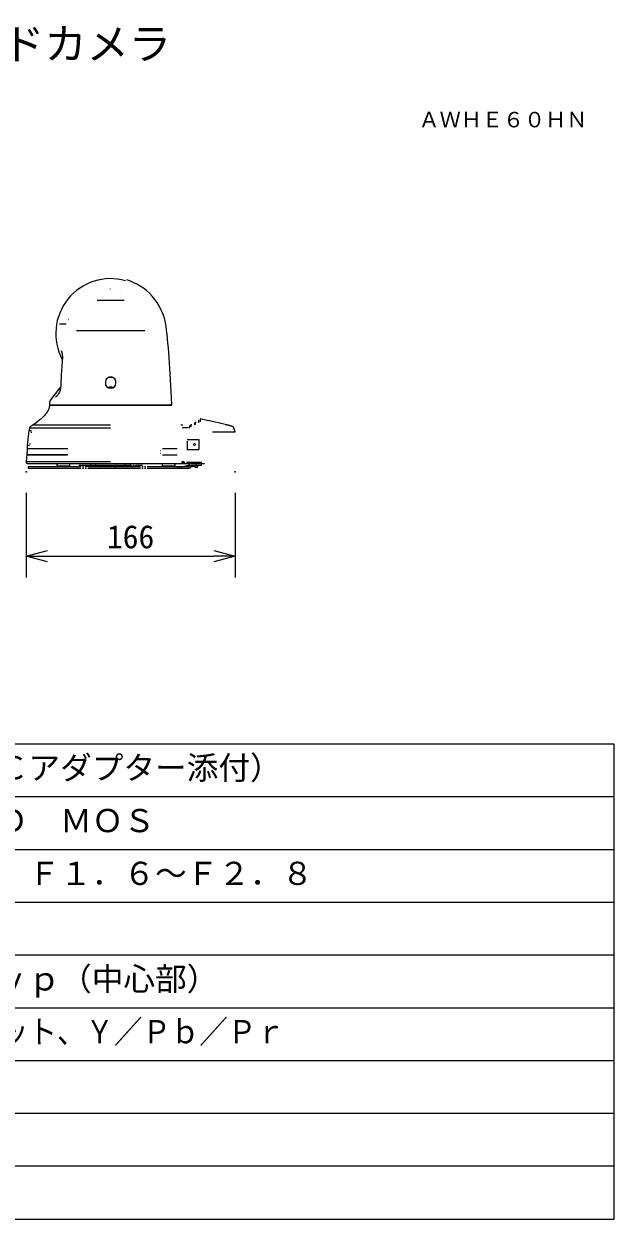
# Model space of a CAD drawing. Units: millimetres, scale not verified. Extents: x -63 to 62, y -56 to 57.
# Drawn here: x 6.5 to 62.5, y -56.5 to 56.8 of the extents above; entities that cross this region are included whole.
import ezdxf
from ezdxf.enums import TextEntityAlignment as Align

# ---------------------------------------------------------------- set-up
doc = ezdxf.new("R2010")
doc.units = ezdxf.units.MM
doc.header["$LTSCALE"] = 0.125
doc.header["$PDMODE"] = 32
doc.header["$PDSIZE"] = 0.0625
doc.linetypes.add('USER1', pattern=[45, 40, -1, 1, -1, 1, -1])
doc.linetypes.add('USER2', pattern=[0.6, 0.375, -0.075, 0.075, -0.075])
for name, color, linetype, lineweight in [('0-0_0', 7, 'Continuous', 18), ('0-2_WAKU', 1, 'Continuous', 18), ('0-4_GAIKEI', 1, 'Continuous', 18), ('0-5_SUNPO', 7, 'Continuous', 18)]:
    doc.layers.add(name, color=color, linetype=linetype, lineweight=lineweight)
for name, color, linetype in [('0-1_DEFPOINTS', 7, 'Continuous'), ('0-3_MOJI1', 7, 'Continuous'), ('0-6_TOUROKU', 7, 'Continuous')]:
    doc.layers.add(name, color=color, linetype=linetype)
doc.styles.add('ＭＳ ゴシック', font='')
doc.styles.get('ＭＳ ゴシック').set_extended_font_data('MS Gothic')

# ---------------------------------------------------------------- blocks, each defined once
blk = doc.blocks.new('_OPEN30')
at = {"layer": '0-0_0'}
blk.add_line((0, 0), (-1, 0), dxfattribs=at)
blk.add_lwpolyline([(-1, 0.26795), (0, 0), (-1, -0.26795)], dxfattribs=at)
blk = doc.blocks.new('D6')
at = {"layer": '0-1_DEFPOINTS'}
for p in [(8.2287, 9.138), (28.0089, 9.138), (28.0089, 1.138)]:
    blk.add_point(p, dxfattribs=at)
at = {"layer": '0-5_SUNPO'}
for p, q in [((8.2287, 7.138), (8.2287, -0.862)), ((28.0089, 7.138), (28.0089, -0.862)), ((10.2287, 1.138), (26.0089, 1.138))]:
    blk.add_line(p, q, dxfattribs=at)
at = {"layer": '0-5_SUNPO', "xscale": 2, "yscale": 2, "rotation": 180}
blk.add_blockref('_OPEN30', (8.2287, 1.138), dxfattribs=at)
at = {"layer": '0-5_SUNPO', "xscale": 2, "yscale": 2}
blk.add_blockref('_OPEN30', (28.0089, 1.138), dxfattribs=at)
at = {"layer": '0-5_SUNPO', "style": 'ＭＳ ゴシック'}
blk.add_text('166', height=2.199, dxfattribs=at).set_placement((15.8688, 1.228), align=Align.BOTTOM_LEFT)

msp = doc.modelspace()

# ---------------------------------------------------------------- linework, layer by layer
at = {"layer": '0-2_WAKU', "color": 4}
for p, q in [((62.4753, -11.4724), (-62.5247, -11.4724)), ((62.4753, -56.4724), (62.4753, -11.4724)), ((-62.5247, -56.4724), (62.4753, -56.4724))]:
    msp.add_line(p, q, dxfattribs=at)
at = {"layer": '0-2_WAKU'}
for p, q in [((62.4753, -16.4724), (-62.5247, -16.4724)), ((62.4753, -21.4724), (-62.5247, -21.4724)), ((62.4753, -26.4724), (-62.5247, -26.4724)), ((62.4753, -31.4724), (-62.5247, -31.4724)), ((62.4753, -36.4724), (-62.5247, -36.4724)), ((62.4753, -41.4724), (-62.5247, -41.4724)), ((62.4753, -46.4724), (-62.5247, -46.4724)), ((62.4753, -51.4724), (-62.5247, -51.4724))]:
    msp.add_line(p, q, dxfattribs=at)
at = {"layer": '0-4_GAIKEI'}
for p, q in [((13.4749, 30.5956), (16.0394, 30.5956)), ((15.732, 31.5303), (15.732, 31.5416)), ((17.872, 30.9902), (17.872, 31.009)), ((10.5543, 28.333), (9.8965, 28.3331)), ((10.5856, 27.7332), (10.5697, 27.7332)), ((10.5835, 27.7148), (10.5722, 27.7282)), ((11.513, 27.7344), (18.0013, 27.7344)), ((14.2404, 22.6505), (14.2628, 22.6525)), ((14.241, 22.9157), (14.2628, 22.9138)), ((14.5571, 23.2522), (14.5571, 23.2733)), ((14.6071, 23.2647), (14.6071, 23.2829)), ((14.6246, 23.2993), (14.6258, 23.2853)), ((14.8897, 23.2993), (14.8885, 23.2853)), ((14.9071, 23.2647), (14.9071, 23.2829)), ((14.9571, 23.2733), (14.9571, 23.2522)), ((15.2733, 22.9157), (15.2514, 22.9138)), ((15.2739, 22.6505), (15.2514, 22.6525)), ((14.4771, 22.3492), (14.4771, 22.3117)), ((14.5571, 22.2822), (14.5571, 22.3155)), ((14.9071, 22.3532), (14.6071, 22.3532)), ((14.6071, 22.3532), (14.6071, 22.3016)), ((14.6071, 22.3332), (14.6449, 22.3332)), ((14.6244, 22.2646), (14.6253, 22.2753)), ((14.6422, 22.3514), (14.8721, 22.3514)), ((14.6506, 22.2932), (14.6422, 22.3514)), ((14.651, 22.2738), (14.6506, 22.2932)), ((14.8633, 22.2738), (14.8637, 22.2932)), ((14.8694, 22.3332), (14.9071, 22.3332)), ((14.8899, 22.2646), (14.889, 22.2753)), ((14.9071, 22.3016), (14.9071, 22.3532)), ((14.9571, 22.3155), (14.9571, 22.2822)), ((15.0371, 22.3117), (15.0371, 22.3492)), ((7.0372, 18.2567), (7.2429, 18.2314)), ((7.1563, 18.242), (7.1589, 18.2629)), ((7.234, 18.1317), (7.2213, 18.0282)), ((7.234, 18.1317), (7.2364, 18.1314)), ((7.4296, 18.7966), (14.7571, 18.7966)), ((21.4145, 18.7966), (21.4997, 18.7966)), ((21.4997, 18.7966), (21.5925, 18.7966)), ((7.0972, 17.0175), (7.0853, 16.9208)), ((22.0171, 17.2444), (22.0171, 16.4432)), ((22.0256, 17.3932), (23.1071, 17.3932)), ((23.1071, 17.3932), (23.1071, 16.4432)), ((10.6427, 15.9132), (6.8032, 15.9132)), ((10.6886, 15.9232), (6.8139, 15.9232)), ((6.8439, 16.5332), (10.663, 16.5332)), ((6.8532, 16.5232), (10.7083, 16.5232)), ((6.8641, 16.8472), (7.0717, 16.8218)), ((6.9815, 16.8182), (6.8658, 16.8182)), ((6.9815, 16.8182), (6.9832, 16.8326)), ((7.0535, 16.7936), (7.0528, 16.7936)), ((7.0853, 16.9208), (7.0878, 16.9205)), ((10.774, 16.0386), (10.7704, 16.0386)), ((10.7825, 16.4078), (10.786, 16.4078)), ((19.4847, 16.3482), (19.5003, 16.3482)), ((19.4851, 16.0982), (19.5031, 16.0982)), ((19.6773, 16.5332), (21.0661, 16.5332)), ((21.0731, 15.9132), (19.6843, 15.9132)), ((19.6951, 16.5232), (21.0475, 16.5232)), ((19.7017, 15.9232), (21.0541, 15.9232)), ((20.2074, 15.9132), (20.2074, 15.9232)), ((20.5041, 15.9132), (20.5041, 15.9232)), ((21.2639, 16.3603), (21.2465, 16.3603)), ((21.267, 16.086), (21.2465, 16.086)), ((21.9816, 16.4432), (23.1071, 16.4432)), ((9.6571, 15.1332), (9.6571, 14.8672)), ((10.8571, 14.8672), (9.6571, 14.8672)), ((10.8571, 15.1332), (10.8571, 14.8672)), ((19.6571, 15.1332), (19.6571, 14.8672)), ((20.8571, 14.8672), (19.6571, 14.8672)), ((20.8571, 15.1332), (20.8571, 14.8672)), ((21.5274, 15.1332), (21.5405, 15.2864)), ((21.6484, 15.2864), (21.5405, 15.2864)), ((21.6352, 15.1332), (21.6484, 15.2864)), ((21.7023, 15.2864), (21.6484, 15.2864)), ((21.6891, 15.1332), (21.7023, 15.2864)), ((21.7439, 15.1332), (21.7571, 15.2864)), ((21.9512, 15.2532), (23.3571, 15.2532)), ((22.8571, 15.2532), (22.8571, 15.1332)), ((23.3571, 15.1332), (23.3571, 15.2532))]:
    msp.add_line(p, q, dxfattribs=at)
at = {"layer": '0-4_GAIKEI', "linetype": 'USER2'}
msp.add_line((14.7571, 31.6441), (14.7571, 31.655), dxfattribs=at)
at = {"layer": '0-4_GAIKEI', "color": 7}
for p, q in [((18.6871, 30.9627), (18.6871, 30.9842)), ((10.7943, 28.7332), (10.7783, 28.7332)), ((10.783, 28.7382), (10.7958, 28.7382)), ((10.0452, 22.6776), (10.0368, 22.6779)), ((10.0203, 22.378), (8.9848, 21.0454)), ((20.5575, 20.6132), (8.9569, 20.6132)), ((8.9746, 21.0177), (8.9571, 20.6832)), ((8.9571, 20.6832), (20.5571, 20.6832)), ((9.1271, 20.6832), (9.1271, 20.6132)), ((20.3871, 20.6332), (10.3236, 20.6332)), ((20.3871, 20.6332), (20.3871, 20.6132)), ((23.2471, 19.3357), (23.2471, 19.0755)), ((6.8641, 16.8472), (7.0372, 18.2567)), ((7.0766, 18.491), (7.0418, 18.2782)), ((7.1, 18.5487), (7.0764, 18.491)), ((7.0764, 18.491), (14.7571, 18.491)), ((7.1461, 18.598), (7.1, 18.5487)), ((7.1961, 18.6393), (7.1461, 18.598)), ((7.2486, 18.6778), (7.1961, 18.6393)), ((7.305, 18.7161), (7.2486, 18.6778)), ((7.3659, 18.7556), (7.305, 18.7161)), ((7.4296, 18.7966), (7.3659, 18.7556)), ((22.1115, 18.491), (21.5388, 18.491)), ((22.2326, 18.7042), (22.1892, 18.4766)), ((22.2843, 18.7496), (22.2423, 18.5257)), ((22.3487, 18.7966), (22.35, 18.6003)), ((22.3996, 18.8307), (22.3628, 18.608)), ((22.7192, 19.0177), (22.6945, 18.7829)), ((22.7923, 19.0575), (22.7706, 18.8197)), ((23.0885, 19.227), (23.0805, 18.976)), ((6.8032, 15.9132), (6.7921, 15.7298)), ((6.8174, 15.9806), (6.8139, 15.9232)), ((6.8209, 16.0369), (6.8174, 15.9806)), ((6.8244, 16.092), (6.8209, 16.0369)), ((6.8293, 16.1682), (6.8244, 16.092)), ((6.8424, 16.1682), (6.8293, 16.1682)), ((6.844, 16.1732), (6.8346, 16.1732)), ((6.841, 16.3461), (6.8364, 16.2782)), ((6.8364, 16.2782), (6.8495, 16.2782)), ((6.8441, 16.3926), (6.841, 16.3461)), ((6.8411, 16.2732), (6.8505, 16.2732)), ((6.8602, 16.7493), (6.8439, 16.5332)), ((6.8472, 16.4376), (6.8441, 16.3926)), ((6.8502, 16.4811), (6.8472, 16.4376)), ((6.8532, 16.5232), (6.8502, 16.4811)), ((6.8658, 16.8182), (6.8602, 16.7493)), ((6.7921, 15.7298), (6.766, 15.2878)), ((14.7571, 15.2878), (6.766, 15.2878)), ((6.8459, 15.1332), (6.766, 15.2878)), ((6.8459, 15.1332), (23.3571, 15.1332))]:
    msp.add_line(p, q, dxfattribs=at)
at = {"layer": '0-4_GAIKEI', "linetype": 'USER1'}
for p, q in [((23.9021, 19.2002), (23.2471, 19.3357)), ((25.6179, 18.82), (25.7141, 18.7966)), ((25.7614, 18.785), (25.7141, 18.7966)), ((26.4408, 18.5187), (26.4322, 18.5346)), ((26.5502, 18.0832), (24.4024, 18.0832)), ((6.9571, 14.8432), (22.1971, 14.8432)), ((6.9571, 14.8432), (6.9571, 14.6832)), ((10.8571, 15.1025), (11.6549, 15.1025)), ((11.7412, 14.9732), (17.7731, 14.9732)), ((12.2071, 14.9732), (12.4217, 14.8732)), ((12.4217, 14.8732), (17.0926, 14.8732)), ((12.8629, 15.1332), (12.8629, 14.9732)), ((13.0571, 14.8732), (13.0571, 14.8432)), ((13.3382, 15.1332), (13.3382, 14.9732)), ((13.5571, 14.8732), (13.5571, 14.8432)), ((14.4531, 14.8527), (14.4652, 14.8732)), ((15.0491, 14.8732), (15.0612, 14.8527)), ((15.1548, 14.8432), (15.1548, 14.6832)), ((15.9571, 14.8432), (15.9571, 14.8732)), ((16.1761, 14.9732), (16.1761, 15.1332)), ((16.4571, 14.8432), (16.4571, 14.8732)), ((16.6514, 14.9732), (16.6514, 15.1332)), ((17.3071, 14.9732), (17.0926, 14.8732)), ((17.8593, 15.1025), (19.3593, 15.1025)), ((21.0937, 14.8432), (21.0937, 14.6832)), ((21.2571, 14.8432), (21.2571, 14.6832)), ((21.4571, 14.8432), (21.4571, 14.6832)), ((22.1971, 14.9611), (21.7571, 14.8432)), ((22.1971, 14.9632), (22.1971, 14.8432)), ((22.3264, 14.7472), (22.3245, 14.7467)), ((22.326, 14.7485), (22.3264, 14.7472)), ((22.3543, 14.8146), (22.6604, 14.8612)), ((22.3568, 14.8382), (22.6521, 14.9173)), ((23.3571, 15.1232), (22.3571, 15.1232)), ((22.3571, 14.8432), (22.3571, 14.9632)), ((22.3571, 14.9632), (23.3571, 14.9632)), ((22.3583, 14.8354), (22.6574, 14.881)), ((22.4096, 14.823), (22.4023, 14.8504)), ((22.4264, 14.8569), (22.4293, 14.8462)), ((22.4747, 14.8698), (22.4497, 14.9632)), ((22.5282, 14.8634), (22.5099, 14.8585)), ((22.523, 14.8827), (22.5282, 14.8634)), ((22.5713, 14.8957), (22.5532, 14.9632)), ((22.6521, 14.9632), (22.6521, 14.8832)), ((23.0621, 14.8832), (22.6521, 14.8832)), ((22.6664, 14.8832), (22.6574, 14.881)), ((22.6621, 14.8615), (22.7321, 14.8786)), ((22.7321, 15.1332), (22.7321, 15.1232)), ((22.7321, 14.8832), (22.7321, 14.7732)), ((22.7326, 14.7732), (22.9817, 14.7732)), ((22.8571, 14.9632), (22.8571, 15.1232)), ((22.9821, 15.1332), (22.9821, 15.1232)), ((22.9821, 14.8832), (22.9821, 14.7732)), ((23.0621, 14.9632), (23.0621, 14.8832)), ((23.2324, 15.1332), (23.235, 15.1232)), ((23.3571, 15.1332), (23.6602, 15.1332)), ((23.3571, 15.1062), (23.4576, 15.1332)), ((23.3571, 14.9632), (23.3571, 15.1232)), ((6.9571, 14.6832), (22.1971, 14.6832)), ((21.8518, 14.6832), (21.852, 14.6822)), ((22.0873, 14.6832), (22.0849, 14.6825))]:
    msp.add_line(p, q, dxfattribs=at)
at = {"layer": '0-4_GAIKEI', "color": 7}
for points in [[(18.6871, 30.9841), (18.4351, 31.2451), (18.1594, 31.4936), (17.8673, 31.7219), (17.5601, 31.9292), (17.2392, 32.1144), (16.9062, 32.2767), (16.5627, 32.4153), (16.2922, 32.5054)], [(19.9536, 28.4528), (19.8796, 28.771), (19.787, 29.0901), (19.6733, 29.4032), (19.5311, 29.7245), (19.3637, 30.0453), (19.1722, 30.3583), (18.9565, 30.6605), (18.7071, 30.9618)], [(20.5571, 20.6832), (20.491, 21.9296), (20.4277, 23.0767), (20.3666, 24.1089), (20.3333, 24.6303), (20.2991, 25.1334), (20.264, 25.6149), (20.228, 26.075), (20.1906, 26.5144), (20.1516, 26.9348), (20.1094, 27.3436), (20.0629, 27.7412), (20.0113, 28.1159), (19.9536, 28.4527)], [(10.0814, 25.8291), (10.1122, 25.7316), (10.1382, 25.633), (10.1576, 25.542), (10.1702, 25.4648), (10.1781, 25.3958), (10.1836, 25.3187), (10.1865, 25.233), (10.1864, 25.1354), (10.1827, 25.0248), (10.1752, 24.91)], [(10.1752, 24.91), (10.1727, 24.879), (10.164, 24.7715), (10.1551, 24.66), (10.1461, 24.5447), (10.137, 24.4258), (10.1279, 24.3032), (10.1188, 24.1768), (10.1098, 24.0465), (10.1009, 23.9125), (10.0922, 23.7746), (10.0837, 23.6324), (10.0754, 23.4857), (10.0672, 23.3339), (10.0593, 23.1768), (10.0515, 23.014), (10.0439, 22.8451), (10.0368, 22.6779)], [(10.0368, 22.6779), (10.0321, 22.5602), (10.0257, 22.4423), (10.0164, 22.3313), (10.0027, 22.2266), (9.9842, 22.128), (9.9607, 22.0355), (9.9323, 21.949), (9.8992, 21.8682), (9.8617, 21.7923), (9.8199, 21.7207), (9.7741, 21.6528), (9.7248, 21.5889), (9.6731, 21.5292), (9.6196, 21.4738), (9.5652, 21.4225), (9.5462, 21.4056)], [(8.9569, 20.6132), (8.9522, 20.5393), (8.9412, 20.4646), (8.9242, 20.3891), (8.9009, 20.3128), (8.8715, 20.2356), (8.836, 20.1576), (8.7943, 20.0788), (8.7464, 19.9991), (8.6924, 19.9186), (8.6322, 19.8373), (8.5658, 19.7552), (8.4933, 19.6722), (8.4146, 19.5884), (8.3298, 19.5037), (8.2388, 19.4182), (8.1417, 19.3319), (8.0384, 19.2448), (7.9289, 19.1568), (7.8133, 19.068), (7.6915, 18.9784), (7.5636, 18.8879), (7.4295, 18.7967)], [(6.8411, 16.2732), (6.8395, 16.2487), (6.8379, 16.2239), (6.8357, 16.1902), (6.8346, 16.1732)]]:
    msp.add_lwpolyline(points, dxfattribs=at)
at = {"layer": '0-4_GAIKEI'}
msp.add_lwpolyline([(14.6506, 22.2932), (14.8637, 22.2932), (14.8721, 22.3514)], dxfattribs=at)
at = {"layer": '0-4_GAIKEI', "linetype": 'USER1'}
for points in [[(24.1423, 19.1489), (23.9021, 19.2002), (23.2471, 19.3357)], [(25.6227, 18.8188), (25.2184, 18.9125), (25.1456, 18.9294), (24.5392, 19.0642), (24.0885, 19.1604)], [(26.3745, 18.5827), (26.3623, 18.5895), (26.3333, 18.6043), (26.3014, 18.6188), (26.2675, 18.6329), (26.2316, 18.6468), (26.1936, 18.6605), (26.1536, 18.6743), (26.1117, 18.688), (26.0676, 18.7018), (26.0215, 18.7156), (25.9733, 18.7294), (25.9231, 18.7433), (25.8709, 18.7572), (25.8169, 18.771), (25.7614, 18.785)], [(26.4322, 18.5346), (26.42, 18.5493), (26.4112, 18.5573)], [(26.5502, 18.0832), (26.4496, 18.491), (26.4464, 18.5025), (26.4408, 18.5187)]]:
    msp.add_lwpolyline(points, dxfattribs=at)
at = {"layer": '0-4_GAIKEI'}
msp.add_circle((22.7071, 16.9182), 0.1, dxfattribs=at)
at = {"layer": '0-4_GAIKEI', "color": 7}
for centre, radius, start, end in [((14.7571, 27.4332), 5.2, 74.1086, 208.14578), ((20.4371, 20.6332), 0.05, 90, 180)]:
    msp.add_arc(centre, radius, start, end, dxfattribs=at)
at = {"layer": '0-4_GAIKEI'}
for centre, radius, start, end in [((15.7571, 22.7832), 1.5, 175.00275, 184.99725), ((14.6613, 22.879), 0.4, 105.09695, 175.00275), ((14.6613, 22.6873), 0.4, 184.99725, 242.58365), ((15.7671, 22.7832), 1.5, 175.4853, 184.5147), ((14.6706, 22.8698), 0.4, 94.51472, 175.48536), ((14.6706, 22.6966), 0.4, 184.51462, 260.87824), ((14.6613, 22.879), 0.4079, 94.99725, 104.79925), ((14.7571, 21.7832), 1.5079, 85.00275, 94.99725), ((14.7571, 21.7732), 1.5, 85.48528, 94.51473), ((14.8437, 22.8698), 0.4, 4.51462, 85.48528), ((14.853, 22.879), 0.4079, 75.20075, 85.00275), ((14.8437, 22.6966), 0.4, 279.12176, 355.48536), ((14.853, 22.879), 0.4, 4.99725, 74.90305), ((14.853, 22.6873), 0.4, 297.41635, 355.00275), ((13.7471, 22.7832), 1.5, 355.4853, 4.5147), ((13.7571, 22.7832), 1.5, 355.00275, 4.99725), ((14.6613, 22.6873), 0.4183, 243.87927, 255.57969), ((14.6613, 22.6873), 0.4136, 255.55444, 265.00275), ((14.7571, 23.7832), 1.5136, 265.00275, 274.99725), ((14.853, 22.6873), 0.4136, 274.99725, 284.58838), ((14.853, 22.6873), 0.4183, 284.42031, 296.12073)]:
    msp.add_arc(centre, radius, start, end, dxfattribs=at)
at = {"layer": '0-4_GAIKEI', "linetype": 'USER1'}
for centre, radius, start, end in [((14.4014, 14.8832), 0.06, 317.87179, 329.48976), ((15.1129, 14.8832), 0.06, 210.51024, 222.12821), ((22.3571, 14.9632), 0.16, 90, 180), ((22.1971, 14.8432), 0.16, 270, 0), ((22.6574, 14.881), 0.02, 278.65809, 283.65809)]:
    msp.add_arc(centre, radius, start, end, dxfattribs=at)

# ---------------------------------------------------------------- block references
at = {"layer": '0-5_SUNPO'}
msp.add_blockref('D6', (-1.4626, 5.1927), dxfattribs=at)

# ---------------------------------------------------------------- texts
at = {"layer": '0-3_MOJI1', "style": 'ＭＳ ゴシック'}
for s, height, p in [('ＨＤインテグレーテッドカメラ', 2.933, (-35.5247, 52.5276)), ('ＤＣ１２Ｖ\u3000（ＡＣアダプター添付）', 2.199, (-20.0247, -15.4724)), ('１／３型\u3000フルＨＤ\u3000ＭＯＳ', 2.199, (-20.0247, -20.4724)), ('電動１８倍ズーム\u3000Ｆ１．６～Ｆ２．８', 2.199, (-20.0247, -25.4724)), ('８５０ＴＶ本\u3000Ｔｙｐ（中心部）', 2.199, (-20.0247, -35.4724))]:
    msp.add_text(s, height=height, dxfattribs=at).set_placement(p, align=Align.BOTTOM_LEFT)
at = {"layer": '0-3_MOJI1', "style": 'ＭＳ ゴシック', "width": 0.9}
msp.add_text('ＨＤＭＩ、コンポジット、Ｙ／Ｐｂ／Ｐｒ', height=2.199, dxfattribs=at).set_placement((-20.0247, -40.4724), align=Align.BOTTOM_LEFT)
at = {"layer": '0-6_TOUROKU', "style": 'ＭＳ ゴシック'}
msp.add_text('ＡＷＨＥ６０ＨＮ', height=1.466, dxfattribs=at).set_placement((43.9419, 46.5276), align=Align.BOTTOM_LEFT)

doc.saveas('drawing.dxf')
